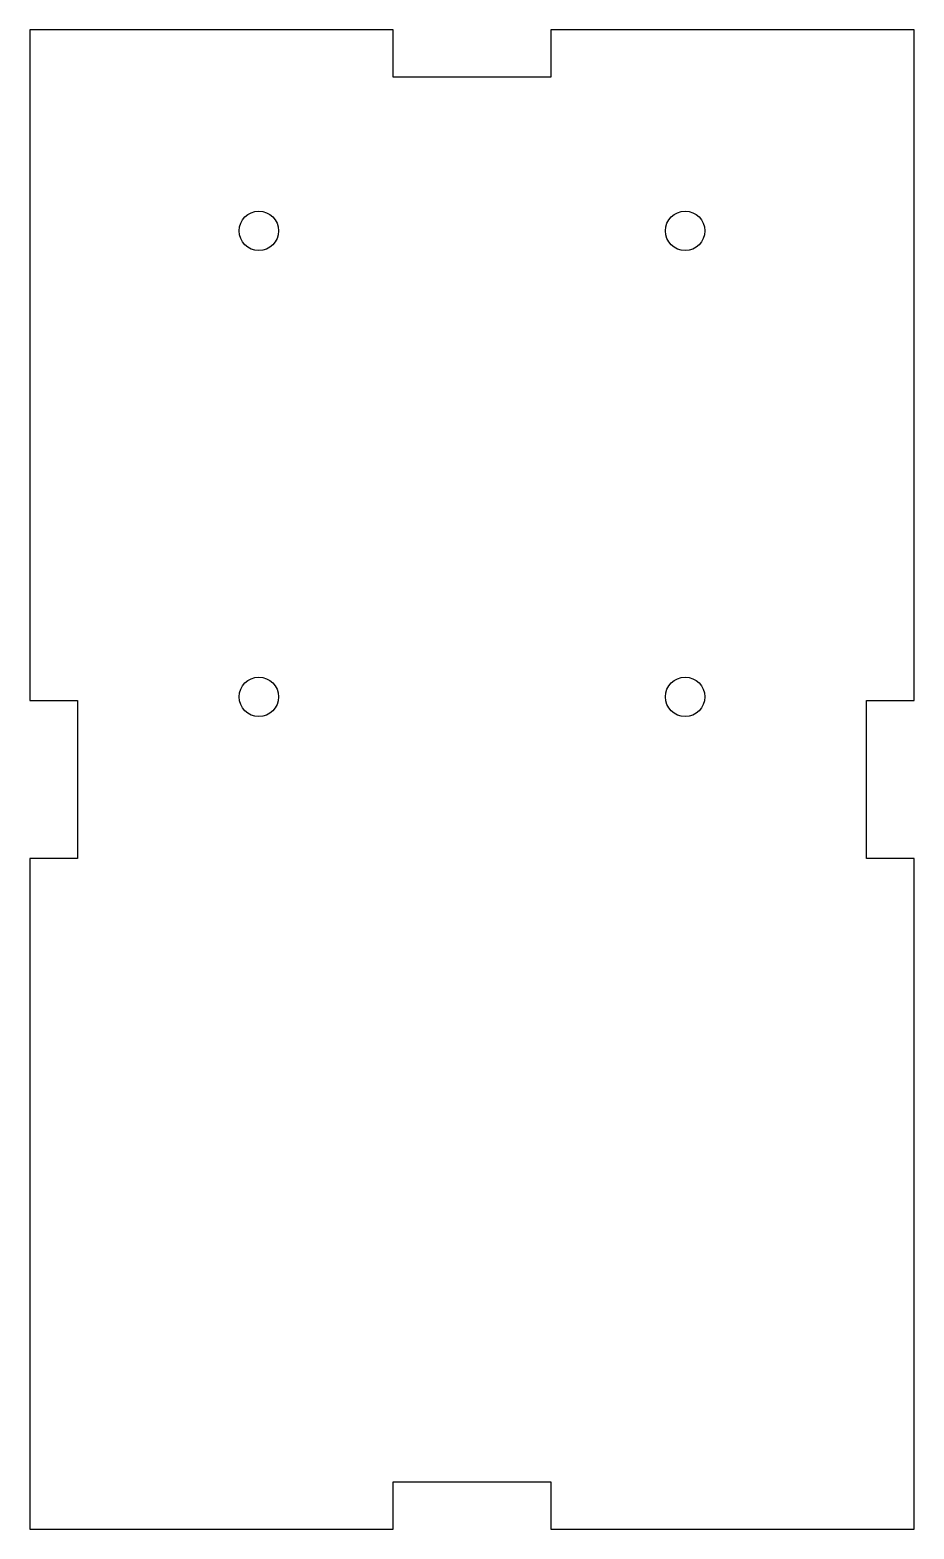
# Model space of a CAD drawing. Header units: millimetres. Extents: x -27.9 to 28.1, y -48 to 47.
import ezdxf

# ---------------------------------------------------------------- set-up
doc = ezdxf.new("R2010")
doc.units = ezdxf.units.MM

msp = doc.modelspace()

# ---------------------------------------------------------------- linework, layer by layer
at = {"color": 7, "linetype": 'Continuous', "lineweight": 25}
for p, q in [((-27.871, 46.96), (-27.871, 4.46)), ((-4.871, 46.96), (-27.871, 46.96)), ((-4.871, 43.96), (-4.871, 46.96)), ((5.129, 46.96), (5.129, 43.96)), ((28.129, 46.96), (5.129, 46.96)), ((28.129, 4.46), (28.129, 46.96)), ((5.129, 43.96), (-4.871, 43.96)), ((-27.871, 4.46), (-24.871, 4.46)), ((-24.871, 4.46), (-24.871, -5.54)), ((25.129, 4.46), (28.129, 4.46)), ((25.129, -5.54), (25.129, 4.46)), ((-27.871, -5.54), (-27.871, -48.04)), ((-24.871, -5.54), (-27.871, -5.54)), ((28.129, -5.54), (25.129, -5.54)), ((28.129, -48.04), (28.129, -5.54)), ((-4.871, -45.04), (5.129, -45.04)), ((-4.871, -48.04), (-4.871, -45.04)), ((5.129, -45.04), (5.129, -48.04)), ((-27.871, -48.04), (-4.871, -48.04)), ((5.129, -48.04), (28.129, -48.04))]:
    msp.add_line(p, q, dxfattribs=at)
for centre in [(-13.371, 34.226), (13.629, 34.226), (-13.371, 4.695), (13.629, 4.695)]:
    msp.add_circle(centre, 1.25, dxfattribs=at)

doc.saveas('drawing.dxf')
